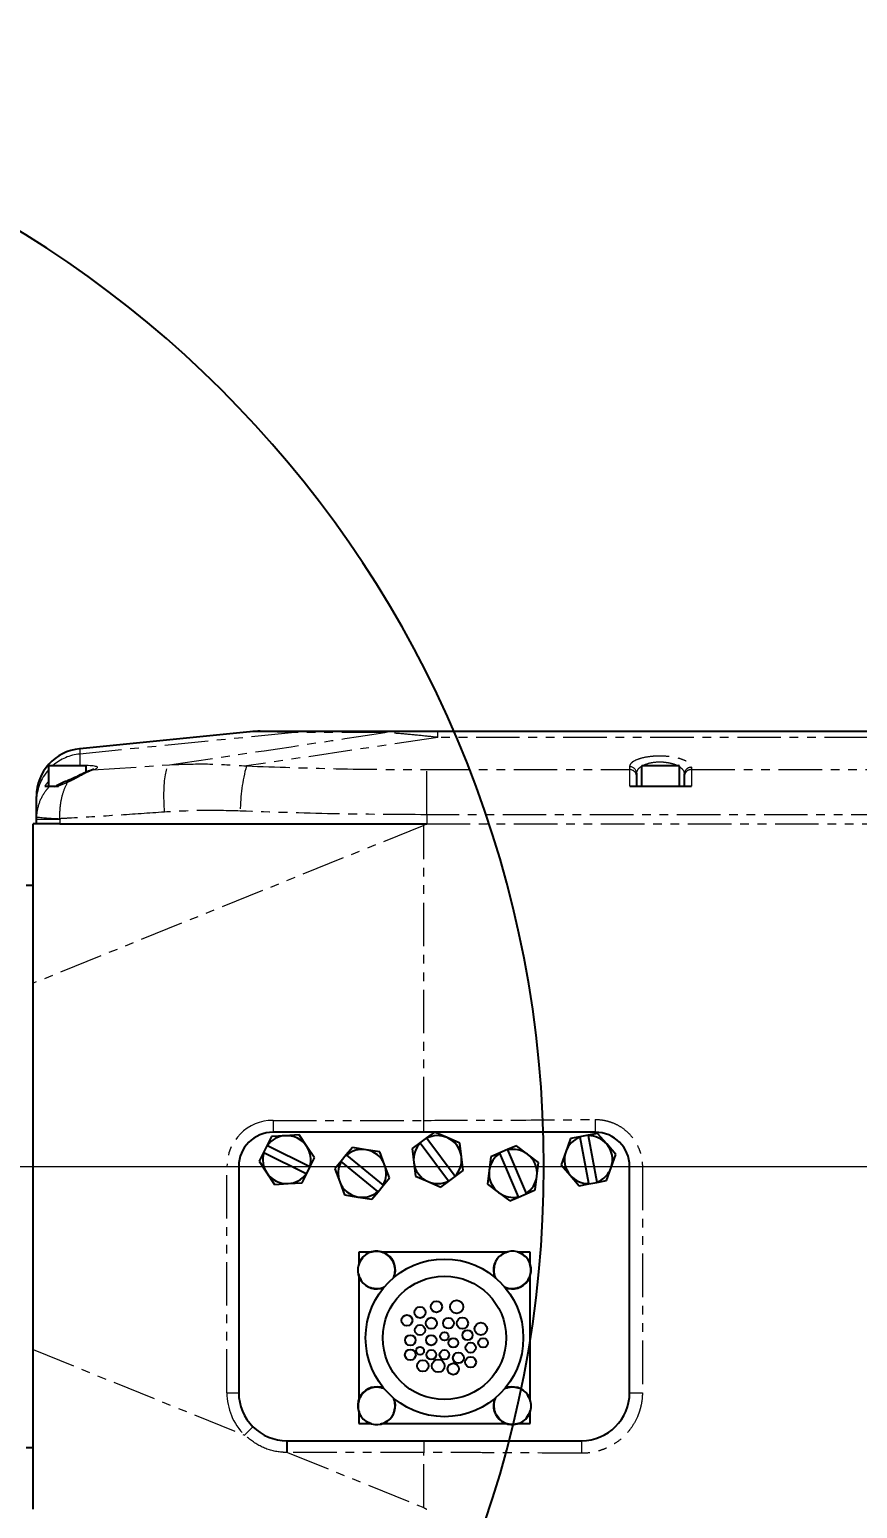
# Model space of a CAD drawing. Header units: inches. Extents: x 205 to 4949, y 179 to 2281.
# Drawn here: x 2568.3 to 2689, y 1351.7 to 1567.5 of the extents above; entities that cross this region are included whole.
import ezdxf

# ---------------------------------------------------------------- set-up
doc = ezdxf.new("R2010")
doc.units = ezdxf.units.IN
doc.header["$MEASUREMENT"] = 0
doc.linetypes.add('SLD-双点画线', pattern=[12.7, 6.35, -1.27, 1.27, -1.27, 1.27, -1.27])
doc.linetypes.add('SLD-实线', pattern=[0, 0])
doc.layers.add('5', color=7, linetype='Continuous', lineweight=0)
doc.layers.add('PDF_Text', color=7, linetype='Continuous')
doc.styles.get("Standard").update_dxf_attribs({"font": ''})
doc.styles.get('Standard').set_extended_font_data('SimSun')
doc.dimstyles.new('ISO-25', dxfattribs={"dimtxt": 2.5, "dimasz": 2.5, "dimexe": 1.25, "dimexo": 0.625, "dimtad": 1, "dimtxsty": 'Standard', "dimcen": 2.5, "dimadec": 0, "dimazin": 0, "dimtfac": 1, "dimtmove": 0, "dimatfit": 3, "dimfxl": 1, "dimarcsym": 0})

# ---------------------------------------------------------------- blocks, each defined once
blk = doc.blocks.new('*D35')
at = {"color": 0, "lineweight": -2}
for p, q in [((1846.96, 1907.5), (2006.73, 1907.5)), ((2006.73, 1907.5), (2056.11, 1855.08)), ((2889.85, 969.99), (2076.68, 1833.24)), ((2910.42, 948.15), (2930.99, 926.31))]:
    blk.add_line(p, q, dxfattribs=at)
at = {"color": 0}
for points in [[(2052.47, 1851.65), (2059.75, 1858.5), (2076.68, 1833.24)], [(2914.06, 951.58), (2906.78, 944.72), (2889.85, 969.99)]]:
    blk.add_solid(points, dxfattribs=at)
at = {"layer": 'Defpoints', "color": 0}
for p in [(2076.68, 1833.24), (2889.85, 969.99)]:
    blk.add_point(p, dxfattribs=at)
at = {"color": 0, "insert": (1846.96, 1940.18), "char_height": 40, "attachment_point": 1}
blk.add_mtext('\\fSimSun|b1|i0|c134|p34;\\H0.75x;φ1185.6', dxfattribs=at)
blk = doc.blocks.new('*D36')
at = {"color": 0, "lineweight": -2}
blk.add_arc((2483.26, 1401.61), 402.93, 194.2669, 355.7331, dxfattribs=at)
at = {"color": 0}
for points in [[(2890.08, 1371.45), (2880.08, 1371.82), (2886.2, 1401.61)], [(2097.65, 1303.37), (2087.87, 1301.26), (2086.45, 1331.64)]]:
    blk.add_solid(points, dxfattribs=at)
at = {"layer": 'Defpoints', "color": 0}
for p in [(2483.26, 1401.61), (2483.26, 1401.61), (3095.32, 1401.61), (1899.31, 1298.65), (2323.67, 1031.63)]:
    blk.add_point(p, dxfattribs=at)
at = {"color": 0, "insert": (2744.33, 1134.78), "char_height": 40, "attachment_point": 1, "rotation": 50.1394}
blk.add_mtext('\\fSimSun|b1|i0|c134|p2;\\H0.75x;170%%d', dxfattribs=at)
blk = doc.blocks.new('*D38')
at = {"color": 0, "lineweight": -2}
blk.add_arc((2483.26, 1401.61), 403.19, 4.2641, 165.7359, dxfattribs=at)
at = {"color": 0}
for points in [[(2087.61, 1502.01), (2097.39, 1499.91), (2086.2, 1471.63)], [(2880.34, 1431.41), (2890.34, 1431.78), (2886.46, 1401.61)]]:
    blk.add_solid(points, dxfattribs=at)
at = {"layer": 'Defpoints', "color": 0}
for p in [(2323.57, 1771.83), (1899.31, 1504.58), (2100.39, 1401.61), (2483.26, 1401.61), (2989.46, 1401.61)]:
    blk.add_point(p, dxfattribs=at)
at = {"color": 0, "insert": (2793.99, 1707.93), "char_height": 40, "attachment_point": 1, "rotation": 309.6602}
blk.add_mtext('\\fSimSun|b1|i0|c134|p2;\\H0.75x;170%%d', dxfattribs=at)
blk = doc.blocks.new('SW_CENTERMARKSYMBOL_2')
at = {"layer": '5', "color": 0}
blk.add_line((1, 0), (101.245, 0), dxfattribs=at)

msp = doc.modelspace()

# ---------------------------------------------------------------- linework, layer by layer
at = {"color": 7, "linetype": 'SLD-实线', "lineweight": 25}
for p, q in [((2600.3894, 1465.035), (2575.5628, 1462.5524)), ((2601.8819, 1465.1095), (2608.4135, 1465.1095)), ((2608.4135, 1465.1095), (2621.5991, 1465.1095)), ((2627.7916, 1465.1095), (2778.7517, 1465.1095)), ((2571.0095, 1460.0097), (2571.0095, 1457.1099)), ((2571.1095, 1460.1097), (2576.3757, 1460.1097)), ((2576.3757, 1460.1097), (2576.4092, 1460.1097)), ((2576.5092, 1459.1243), (2576.5092, 1460.0097)), ((2656.7547, 1458.996), (2656.7547, 1458.5671)), ((2657.5047, 1460.0097), (2657.5047, 1457.1099)), ((2657.6047, 1460.1097), (2662.7961, 1460.1097)), ((2662.7961, 1460.1097), (2662.9044, 1460.1097)), ((2663.0044, 1457.1099), (2663.0044, 1460.0097)), ((2663.7544, 1458.5671), (2663.7544, 1458.9022)), ((2570.4927, 1457.1099), (2571.2039, 1457.1099)), ((2573.6812, 1457.829), (2573.6802, 1457.8282)), ((2655.7747, 1457.1099), (2664.7802, 1457.1099)), ((2569.2596, 1454.8729), (2569.2596, 1455.5874)), ((2569.2596, 1452.2435), (2569.2596, 1454.8729)), ((2569.2596, 1452.2435), (2569.2685, 1452.5938)), ((2569.2596, 1451.6102), (2569.2596, 1452.2435)), ((2568.7597, 1428.3313), (2568.7597, 1451.6102)), ((2572.6542, 1451.6102), (2568.7597, 1451.6102)), ((2572.6542, 1451.6102), (2626.165, 1451.6102)), ((2568.7597, 1442.6107), (2567.7597, 1442.6107)), ((2568.7597, 1374.8947), (2568.7597, 1428.3313)), ((2625.7565, 1406.6127), (2603.7577, 1406.6127)), ((2627.2727, 1406.6127), (2625.7565, 1406.6127)), ((2627.2925, 1406.6275), (2626.1519, 1405.7806)), ((2629.1468, 1405.8247), (2627.2925, 1406.6275)), ((2650.7551, 1406.6127), (2627.3266, 1406.6127)), ((2602.8927, 1404.7108), (2602.3575, 1403.6368)), ((2603.5262, 1405.9823), (2602.8927, 1404.7108)), ((2602.8927, 1404.7108), (2602.939, 1404.6877)), ((2602.939, 1404.6877), (2609.1113, 1401.6123)), ((2605.543, 1406.1062), (2603.5262, 1405.9823)), ((2607.5599, 1406.2301), (2605.543, 1406.1062)), ((2608.6755, 1404.5454), (2607.5599, 1406.2301)), ((2609.7912, 1402.8607), (2608.6755, 1404.5454)), ((2615.3447, 1404.3995), (2614.4402, 1403.304)), ((2617.3373, 1404.0644), (2615.3447, 1404.3995)), ((2625.1884, 1405.0654), (2624.0478, 1404.2185)), ((2626.1519, 1405.7806), (2625.1884, 1405.0654)), ((2625.2193, 1405.0238), (2625.1884, 1405.0654)), ((2629.33, 1399.4869), (2625.2193, 1405.0238)), ((2626.1519, 1405.7806), (2626.1828, 1405.739)), ((2626.1828, 1405.739), (2630.2934, 1400.2022)), ((2631.0011, 1405.0219), (2629.1468, 1405.8247)), ((2631.233, 1403.0147), (2631.0011, 1405.0219)), ((2639.245, 1404.6246), (2637.9377, 1404.0684)), ((2640.8597, 1403.4098), (2639.245, 1404.6246)), ((2647.1204, 1405.6772), (2646.4522, 1403.7703)), ((2648.5164, 1405.9407), (2647.1204, 1405.6772)), ((2649.6955, 1406.1633), (2648.5164, 1405.9407)), ((2648.526, 1405.8898), (2648.5164, 1405.9407)), ((2649.8052, 1399.1135), (2648.526, 1405.8898)), ((2651.0915, 1406.4268), (2649.6955, 1406.1633)), ((2649.6955, 1406.1633), (2649.7051, 1406.1124)), ((2649.7051, 1406.1124), (2650.9843, 1399.3361)), ((2652.4088, 1404.8947), (2651.0915, 1406.4268)), ((2653.7262, 1403.3626), (2652.4088, 1404.8947)), ((2602.3575, 1403.6368), (2601.724, 1402.3652)), ((2601.724, 1402.3652), (2602.8397, 1400.6805)), ((2602.4039, 1403.6137), (2602.3575, 1403.6368)), ((2608.5762, 1400.5383), (2602.4039, 1403.6137)), ((2609.1577, 1401.5892), (2609.7912, 1402.8607)), ((2613.6762, 1402.3787), (2612.7717, 1401.2832)), ((2614.4402, 1403.304), (2613.6762, 1402.3787)), ((2613.7161, 1402.3457), (2613.6762, 1402.3787)), ((2619.0338, 1397.9552), (2613.7161, 1402.3457)), ((2614.4402, 1403.304), (2614.4801, 1403.271)), ((2614.4801, 1403.271), (2619.7978, 1398.8805)), ((2619.3299, 1403.7294), (2617.3373, 1404.0644)), ((2620.0361, 1401.8362), (2619.3299, 1403.7294)), ((2624.0478, 1404.2185), (2624.2797, 1402.2113)), ((2631.465, 1401.0074), (2631.233, 1403.0147)), ((2635.5263, 1403.0425), (2635.2817, 1401.0368)), ((2636.8336, 1403.5987), (2635.5263, 1403.0425)), ((2637.9377, 1404.0684), (2636.8336, 1403.5987)), ((2636.8539, 1403.551), (2636.8336, 1403.5987)), ((2639.5535, 1397.2054), (2636.8539, 1403.551)), ((2637.9377, 1404.0684), (2637.958, 1404.0208)), ((2637.958, 1404.0208), (2640.6576, 1397.6751)), ((2642.4744, 1402.1951), (2640.8597, 1403.4098)), ((2646.4522, 1403.7703), (2645.784, 1401.8633)), ((2653.058, 1401.4557), (2653.7262, 1403.3626)), ((2598.758, 1401.613), (2598.758, 1368.6149)), ((2602.8397, 1400.6805), (2603.9553, 1398.9959)), ((2607.989, 1399.2436), (2608.6225, 1400.5152)), ((2608.6225, 1400.5152), (2608.5762, 1400.5383)), ((2608.6225, 1400.5152), (2609.1577, 1401.5892)), ((2609.1113, 1401.6123), (2609.1577, 1401.5892)), ((2612.7717, 1401.2832), (2613.4779, 1399.39)), ((2620.7423, 1399.943), (2620.0361, 1401.8362)), ((2624.2797, 1402.2113), (2624.5116, 1400.204)), ((2624.5116, 1400.204), (2626.3659, 1399.4012)), ((2629.3609, 1399.4453), (2630.3243, 1400.1606)), ((2630.2934, 1400.2022), (2630.3243, 1400.1606)), ((2630.3243, 1400.1606), (2631.465, 1401.0074)), ((2635.2817, 1401.0368), (2635.0371, 1399.031)), ((2641.9852, 1398.1836), (2642.2298, 1400.1894)), ((2642.2298, 1400.1894), (2642.4744, 1402.1951)), ((2645.784, 1401.8633), (2647.1014, 1400.3312)), ((2647.1014, 1400.3312), (2648.4188, 1398.7991)), ((2652.3899, 1399.5487), (2653.058, 1401.4557)), ((2655.7548, 1368.6149), (2655.7548, 1401.613)), ((2603.9553, 1398.9959), (2605.9722, 1399.1197)), ((2605.9722, 1399.1197), (2607.989, 1399.2436)), ((2613.4779, 1399.39), (2614.184, 1397.4968)), ((2618.1693, 1396.8267), (2619.0738, 1397.9222)), ((2619.0738, 1397.9222), (2619.0338, 1397.9552)), ((2619.0738, 1397.9222), (2619.8378, 1398.8475)), ((2619.7978, 1398.8805), (2619.8378, 1398.8475)), ((2619.8378, 1398.8475), (2620.7423, 1399.943)), ((2626.3659, 1399.4012), (2628.2202, 1398.5984)), ((2628.2202, 1398.5984), (2629.3609, 1399.4453)), ((2629.3609, 1399.4453), (2629.33, 1399.4869)), ((2635.0371, 1399.031), (2636.6518, 1397.8163)), ((2640.6779, 1397.6275), (2641.9852, 1398.1836)), ((2648.4188, 1398.7991), (2649.8148, 1399.0626)), ((2649.8148, 1399.0626), (2649.8052, 1399.1135)), ((2649.8148, 1399.0626), (2650.9939, 1399.2852)), ((2650.9843, 1399.3361), (2650.9939, 1399.2852)), ((2650.9939, 1399.2852), (2652.3899, 1399.5487)), ((2614.184, 1397.4968), (2616.1767, 1397.1617)), ((2616.1767, 1397.1617), (2618.1693, 1396.8267)), ((2636.6518, 1397.8163), (2638.2665, 1396.6016)), ((2638.2665, 1396.6016), (2639.5737, 1397.1577)), ((2639.5737, 1397.1577), (2639.5535, 1397.2054)), ((2639.5737, 1397.1577), (2640.6779, 1397.6275)), ((2640.6576, 1397.6751), (2640.6779, 1397.6275)), ((2617.9611, 1389.1137), (2616.257, 1389.1137)), ((2616.257, 1389.1137), (2616.257, 1387.4096)), ((2637.76, 1389.1137), (2619.7526, 1389.1137)), ((2641.2556, 1389.1137), (2639.5515, 1389.1137)), ((2641.2556, 1387.4096), (2641.2556, 1389.1137)), ((2616.257, 1385.6181), (2616.257, 1367.6107)), ((2641.2556, 1367.6107), (2641.2556, 1385.6181)), ((2568.7597, 1351.6158), (2568.7597, 1374.8947)), ((2616.257, 1365.8192), (2616.257, 1364.1151)), ((2641.2556, 1364.1151), (2641.2556, 1365.8192)), ((2616.257, 1364.1151), (2617.9611, 1364.1151)), ((2619.7526, 1364.1151), (2637.76, 1364.1151)), ((2639.5515, 1364.1151), (2641.2556, 1364.1151)), ((2605.7576, 1361.6153), (2605.8882, 1361.6153)), ((2605.8882, 1361.6153), (2625.7565, 1361.6153)), ((2625.7565, 1361.6153), (2648.7552, 1361.6153)), ((2567.7597, 1360.6153), (2568.7597, 1360.6153))]:
    msp.add_line(p, q, dxfattribs=at)
at = {"color": 8, "linetype": 'SLD-双点画线', "lineweight": 18}
for p, q in [((2606.9324, 1464.9209), (2575.5681, 1461.7845)), ((2620.118, 1464.9209), (2606.9324, 1464.9209)), ((2627.8003, 1464.2049), (2599.8747, 1460.04)), ((2779.4125, 1464.2049), (2627.8003, 1464.2049)), ((2575.5681, 1461.7845), (2575.5681, 1460.1097)), ((2576.5092, 1460.0097), (2571.0095, 1460.0097)), ((2577.4653, 1459.4514), (2588.6437, 1460.2193)), ((2655.7633, 1459.5068), (2655.7633, 1459.9356)), ((2663.0044, 1460.0097), (2657.5047, 1460.0097)), ((2664.7654, 1459.8418), (2664.7654, 1459.5068)), ((2664.7654, 1459.5068), (2752.2853, 1459.5068)), ((2573.7882, 1457.646), (2572.4837, 1457.1099)), ((2572.6542, 1452.2435), (2569.2596, 1452.2435)), ((2572.6568, 1452.3446), (2572.6542, 1452.2435)), ((2572.6542, 1452.2435), (2572.6542, 1451.6102)), ((2626.165, 1452.9293), (2626.165, 1451.6102)), ((2783.3033, 1452.9293), (2626.165, 1452.9293)), ((2625.7565, 1451.3757), (2568.7597, 1428.3313)), ((2625.7565, 1408.3447), (2625.7565, 1451.3757)), ((2626.165, 1451.6102), (2783.3033, 1451.6102)), ((2603.7577, 1408.3447), (2603.7577, 1406.6127)), ((2603.7577, 1408.3447), (2625.7565, 1408.3447)), ((2625.7565, 1406.6127), (2625.7565, 1408.3447)), ((2597.026, 1401.613), (2598.758, 1401.613)), ((2597.026, 1368.6149), (2597.026, 1401.613)), ((2655.7548, 1401.613), (2657.6161, 1401.613)), ((2657.6161, 1401.613), (2657.6161, 1368.6149)), ((2568.7597, 1374.8947), (2599.5975, 1362.4267)), ((2597.026, 1368.6149), (2598.758, 1368.6149)), ((2655.7548, 1368.6149), (2657.6161, 1368.6149)), ((2605.7587, 1359.8861), (2605.7576, 1361.6153)), ((2605.8882, 1359.8833), (2605.8882, 1361.6153)), ((2625.7565, 1361.6153), (2625.7565, 1359.8833)), ((2605.8882, 1359.8833), (2605.7587, 1359.8861)), ((2625.7565, 1359.8833), (2605.8882, 1359.8833)), ((2605.8882, 1359.8833), (2625.7565, 1351.8504)), ((2625.7565, 1351.8504), (2625.7565, 1359.8833))]:
    msp.add_line(p, q, dxfattribs=at)
at = {"color": 8, "linetype": 'SLD-双点画线', "lineweight": 18, "flags": 128}
for points in [[(2606.9324, 1464.9209), (2604.3495, 1464.9659), (2602.4106, 1464.9998), (2601.1172, 1465.0223), (2600.4703, 1465.0336), (2600.3894, 1465.035)], [(2575.5628, 1462.5524), (2575.5641, 1462.3602), (2575.5681, 1461.7845)], [(2587.9289, 1453.3077), (2587.8627, 1454.5485), (2587.8434, 1455.7499), (2587.8716, 1456.8735), (2587.9465, 1457.8835), (2588.0655, 1458.7478), (2588.2249, 1459.4388), (2588.4197, 1459.9346), (2588.6437, 1460.2193)], [(2626.165, 1452.9293), (2626.165, 1453.9941), (2626.1649, 1455.0341), (2626.1648, 1456.0251), (2626.1646, 1456.9441), (2626.1644, 1457.7696), (2626.1641, 1458.4824), (2626.1638, 1459.066), (2626.1635, 1459.5068)], [(2626.1635, 1459.5068), (2629.8638, 1459.5068), (2633.5641, 1459.5068), (2637.2644, 1459.5068), (2640.9645, 1459.5068), (2644.6645, 1459.5068), (2648.3643, 1459.5068), (2652.0639, 1459.5068), (2655.7633, 1459.5068)], [(2599.5975, 1362.4267), (2599.7817, 1362.6117), (2599.9627, 1362.7935), (2600.1375, 1362.9691), (2600.303, 1363.1353), (2600.4564, 1363.2895), (2600.5952, 1363.4289), (2600.7169, 1363.5511), (2600.8194, 1363.6541)]]:
    msp.add_lwpolyline(points, dxfattribs=at)
at = {"color": 7, "linetype": 'SLD-实线', "lineweight": 25, "flags": 128}
msp.add_lwpolyline([(2577.4653, 1459.4514), (2577.3043, 1459.4295), (2577.2766, 1459.4218)], dxfattribs=at)
at = {"color": 7, "linetype": 'SLD-实线', "lineweight": 25}
for centre, radius in [((2628.7563, 1376.6144), 11.4994), ((2628.7563, 1376.6144), 8.9995), ((2625.1903, 1380.3256), 0.8178), ((2627.5804, 1381.1434), 0.8178), ((2630.5393, 1381.1434), 0.9573), ((2623.2829, 1379.1645), 0.7878), ((2626.8341, 1378.7499), 0.8136), ((2629.3368, 1378.7499), 0.7868), ((2631.3686, 1378.7499), 0.8293), ((2634.0639, 1377.9206), 0.9122), ((2623.7805, 1376.262), 0.7612), ((2625.1903, 1377.7547), 0.7464), ((2626.8341, 1376.262), 0.7464), ((2628.7563, 1376.8193), 0.6091), ((2630.0417, 1375.8888), 0.7049), ((2632.115, 1377.0083), 0.7464), ((2634.3956, 1375.8888), 0.7049), ((2623.7805, 1374.1472), 0.7878), ((2625.1903, 1374.7277), 0.5805), ((2626.8341, 1374.1472), 0.7049), ((2628.7563, 1374.1472), 0.7049), ((2630.7881, 1373.6911), 0.7922), ((2632.5711, 1375.1839), 0.7464), ((2625.6049, 1372.5301), 0.8293), ((2627.8441, 1372.5301), 0.9318), ((2630.0417, 1372.0739), 0.8293), ((2632.5711, 1373.0691), 0.7878)]:
    msp.add_circle(centre, radius, dxfattribs=at)
at = {"color": 0}
msp.add_arc((2483.2645, 1401.613), 159.991, 190, 170, dxfattribs=at)
at = {"color": 7, "linetype": 'SLD-实线', "lineweight": 25}
for centre, radius, start, end in [((2601.8819, 1450.1103), 14.9992, 90, 95.558457), ((2576.2592, 1455.5875), 6.9996, 95.72996, 180), ((2571.1095, 1460.0097), 0.1, 90, 180), ((2576.4092, 1460.0097), 0.1, 0, 90), ((2657.6047, 1460.0097), 0.1, 90, 180), ((2662.9044, 1460.0097), 0.1, 0, 90), ((2603.7577, 1401.613), 4.9997, 90, 180), ((2650.7551, 1401.613), 4.9997, 0, 90), ((2605.7576, 1402.613), 3.4998, 93.514662, 143.643773), ((2605.7576, 1402.613), 3.4998, 33.514662, 93.514662), ((2605.7576, 1402.613), 3.4998, 343.385552, 33.514662), ((2627.7564, 1402.613), 3.4998, 136.461518, 186.590628), ((2627.7564, 1402.613), 3.4998, 66.590628, 116.719739), ((2627.7564, 1402.613), 3.4998, 6.590628, 66.590628), ((2649.7551, 1402.613), 3.4998, 110.560998, 160.690108), ((2649.7551, 1402.613), 3.4998, 40.690108, 90.819218), ((2649.7551, 1402.613), 3.4998, 340.690108, 40.690108), ((2605.7576, 1402.613), 3.4998, 163.385552, 213.514662), ((2616.757, 1400.6131), 3.4998, 150.326357, 200.455467), ((2616.757, 1400.6131), 3.4998, 80.455467, 130.584577), ((2616.757, 1400.6131), 3.4998, 20.455467, 80.455467), ((2627.7564, 1402.613), 3.4998, 316.461518, 6.590628), ((2638.7557, 1400.6131), 3.4998, 122.917065, 173.046175), ((2638.7557, 1400.6131), 3.4998, 53.046175, 103.175285), ((2638.7557, 1400.6131), 3.4998, 353.046175, 53.046175), ((2649.7551, 1402.613), 3.4998, 160.690108, 220.690108), ((2605.7576, 1402.613), 3.4998, 213.514662, 273.514662), ((2605.7576, 1402.613), 3.4998, 273.514662, 323.643773), ((2616.757, 1400.6131), 3.4998, 330.326357, 20.455467), ((2627.7564, 1402.613), 3.4998, 186.590628, 246.590628), ((2638.7557, 1400.6131), 3.4998, 173.046175, 233.046175), ((2638.7557, 1400.6131), 3.4998, 302.917065, 353.046175), ((2649.7551, 1402.613), 3.4998, 220.690108, 270.819218), ((2649.7551, 1402.613), 3.4998, 290.560998, 340.690108), ((2616.757, 1400.6131), 3.4998, 200.455467, 260.455467), ((2616.757, 1400.6131), 3.4998, 260.455467, 310.584577), ((2627.7564, 1402.613), 3.4998, 246.590628, 296.719739), ((2638.7557, 1400.6131), 3.4998, 233.046175, 283.175285), ((2618.8569, 1386.5139), 2.7498, 337.127364, 292.872636), ((2638.6558, 1386.5139), 2.7498, 247.127364, 202.872636), ((2605.7576, 1368.6149), 6.9996, 180, 225.130501), ((2618.8569, 1366.715), 2.7498, 67.127364, 22.872636), ((2638.6558, 1366.715), 2.7498, 157.127364, 112.872636), ((2648.7552, 1368.6149), 6.9996, 270, 0), ((2605.7576, 1368.6149), 6.9996, 225.130501, 270)]:
    msp.add_arc(centre, radius, start, end, dxfattribs=at)
at = {"color": 8, "linetype": 'SLD-双点画线', "lineweight": 18}
for centre, radius, start, end in [((2608.4193, 1459.1533), 5.9562, 90.055652, 104.455667), ((2621.6049, 1459.1531), 5.9564, 90.055906, 104.455413), ((2591.5546, 1464.305), 36.2459, 359.841828, 1.271822), ((2576.2524, 1454.7939), 7.024, 95.591025, 130.8159), ((2576.175, 1454.8691), 6.9153, 138.327084, 179.968659), ((2624.168, 1453.3882), 25.1876, 164.687026, 179.830881), ((2655.7846, 1458.9652), 0.9706, 1.816267, 91.256682), ((2655.7846, 1458.5364), 0.9706, 1.816066, 91.256883), ((2664.7258, 1458.8706), 0.972, 87.668524, 178.140339), ((2664.7258, 1458.5356), 0.972, 87.668986, 178.140719), ((2573.3905, 1457.5365), 0.4124, 15.392505, 45.180078), ((2574.1971, 1496.4555), 44.1377, 263.588727, 268.000175), ((2603.7577, 1401.613), 6.7317, 90, 180), ((2698.4684, 1408.601), 47.7548, 180.157433, 182.38622), ((2618.8569, 1386.5139), 2.6499, 332.440608, 297.559392), ((2638.6558, 1386.5139), 2.6499, 242.440608, 207.559392), ((2605.7576, 1368.6149), 8.7316, 180, 225.130501), ((2618.8569, 1366.715), 2.6499, 62.440608, 27.559392), ((2638.6558, 1366.715), 2.6499, 152.440608, 117.559392), ((2702.0285, 1359.5966), 53.3115, 177.829933, 179.808774)]:
    msp.add_arc(centre, radius, start, end, dxfattribs=at)
for centre, major_axis, ratio, start_param, end_param in [((2358.1122, 1545.4353), (904.6743, 104.2313), 0.12563178, 4.95555207, 4.99170665), ((2573.6607, 1459.3713), (4.4994, 0.457), 0.12374313, 5.70735043, 7.16807398), ((2576.2592, 1453.1203), (0, 7.0386), 0.99446351, 0.84806208, 0.9681567)]:
    msp.add_ellipse(centre, major_axis=major_axis, ratio=ratio, start_param=start_param, end_param=end_param, dxfattribs=at)
for points, knots in [([(2627.8003, 1464.2049), (2626.8657, 1464.3044), (2624.9748, 1464.5058), (2622.2607, 1464.7689), (2620.8357, 1464.87), (2620.118, 1464.9209)], [0, 0, 0, 0, 0.32664928, 0.6608345, 1, 1, 1, 1]), ([(2655.7633, 1459.9356), (2655.8177, 1460.1281), (2655.9265, 1460.5133), (2656.7813, 1461.0154), (2658.0234, 1461.3731), (2659.4986, 1461.544), (2660.9935, 1461.5282), (2662.3749, 1461.3461), (2663.5455, 1461.0178), (2664.3988, 1460.5647), (2664.7363, 1460.1485), (2664.7596, 1459.9029), (2664.7654, 1459.8418)], [0, 0, 0, 0, 0.115951193, 0.232037407, 0.34413731, 0.449321072, 0.548990267, 0.646822451, 0.746775775, 0.851817155, 0.963118279, 1, 1, 1, 1]), ([(2662.8559, 1459.9926), (2662.8205, 1460.0177), (2662.5858, 1460.1838), (2661.8852, 1460.4003), (2660.8277, 1460.5902), (2659.6598, 1460.6022), (2658.5458, 1460.4477), (2658.0046, 1460.2179), (2657.7439, 1460.1073)], [0, 0, 0, 0, 0.03460251, 0.22937221, 0.41800218, 0.60922587, 0.81180413, 1, 1, 1, 1]), ([(2577.4653, 1459.4514), (2577.1512, 1459.3253), (2576.5352, 1459.0779), (2575.4115, 1458.4494), (2574.4846, 1457.9562), (2573.9712, 1457.7275), (2573.7882, 1457.646)], [0, 0, 0, 0, 0.33618445, 0.65951507, 0.87857754, 1, 1, 1, 1]), ([(2588.6437, 1460.2193), (2590.4954, 1460.2893), (2594.2103, 1460.4299), (2597.9826, 1460.1703), (2599.8747, 1460.04)], [0, 0, 0, 0, 0.49843676, 1, 1, 1, 1]), ([(2599.8747, 1460.04), (2604.2292, 1459.8847), (2612.9603, 1459.5733), (2621.755, 1459.529), (2626.1635, 1459.5068)], [0, 0, 0, 0, 0.498741211, 1, 1, 1, 1]), ([(2655.7747, 1457.1099), (2655.7734, 1457.5484), (2655.7703, 1458.5912), (2655.7659, 1459.1708), (2655.7633, 1459.5068)], [0, 0, 0, 0, 0.42046532, 1, 1, 1, 1]), ([(2657.5047, 1459.976), (2657.3007, 1459.842), (2656.8502, 1459.5462), (2656.7885, 1459.1906), (2656.7547, 1458.996)], [0, 0, 0, 0, 0.45291073, 1, 1, 1, 1]), ([(2663.7544, 1458.9022), (2663.7493, 1458.9632), (2663.7292, 1459.2078), (2663.5426, 1459.5636), (2663.1475, 1459.8048), (2663.0044, 1459.8922)], [0, 0, 0, 0, 0.17476655, 0.70116328, 1, 1, 1, 1]), ([(2664.7654, 1459.5068), (2664.7687, 1459.1708), (2664.7744, 1458.5912), (2664.7785, 1457.5484), (2664.7802, 1457.1099)], [0, 0, 0, 0, 0.57957818, 1, 1, 1, 1]), ([(2569.2685, 1452.5938), (2569.3663, 1453.2919), (2569.5567, 1454.6519), (2570.3751, 1456.155), (2571.0073, 1456.8833), (2571.2039, 1457.1099)], [0, 0, 0, 0, 0.42088309, 0.81986091, 1, 1, 1, 1]), ([(2572.6568, 1452.3446), (2572.6752, 1453.0483), (2572.7109, 1454.4193), (2573.131, 1456.2679), (2573.5733, 1457.1954), (2573.7882, 1457.646)], [0, 0, 0, 0, 0.35160258, 0.68503159, 1, 1, 1, 1]), ([(2587.9289, 1453.3077), (2585.6539, 1453.1503), (2581.0976, 1452.8351), (2576.0244, 1452.5282), (2573.2317, 1452.376), (2572.6568, 1452.3446)], [0, 0, 0, 0, 0.44195101, 0.88511952, 1, 1, 1, 1]), ([(2598.9805, 1453.4626), (2597.1335, 1453.513), (2593.4319, 1453.614), (2589.7657, 1453.4099), (2587.9289, 1453.3077)], [0, 0, 0, 0, 0.49900108, 1, 1, 1, 1]), ([(2626.165, 1452.9293), (2621.6287, 1452.9514), (2612.5344, 1452.9958), (2603.5057, 1453.3067), (2598.9805, 1453.4626)], [0, 0, 0, 0, 0.49880974, 1, 1, 1, 1]), ([(2626.165, 1451.6102), (2626.0973, 1451.5714), (2625.9611, 1451.4932), (2625.825, 1451.415), (2625.7565, 1451.3757)], [0, 0, 0, 0, 0.49709296, 1, 1, 1, 1]), ([(2625.7565, 1408.3447), (2628.5942, 1408.348), (2632.763, 1408.3528), (2641.0825, 1408.3932), (2646.5636, 1408.4368), (2650.7138, 1408.4698)], [0, 0, 0, 0, 0.341079902, 0.501066862, 1, 1, 1, 1]), ([(2650.7138, 1408.4698), (2651.1685, 1408.4736), (2651.6176, 1408.4324), (2652.2832, 1408.3044), (2652.5048, 1408.2503), (2652.9381, 1408.1212), (2653.1501, 1408.0464), (2653.7728, 1407.7919), (2654.17, 1407.5823), (2654.9273, 1407.0803), (2655.2766, 1406.7949), (2655.9147, 1406.1598), (2656.2059, 1405.8061), (2656.706, 1405.0591), (2656.9179, 1404.6639), (2657.1777, 1404.0382), (2657.2547, 1403.8232), (2657.3857, 1403.3915), (2657.4402, 1403.1737), (2657.5714, 1402.5147), (2657.6161, 1402.0678), (2657.6161, 1401.613)], [0, 0, 0, 0, 0.125, 0.125, 0.1875, 0.1875, 0.25, 0.25, 0.375, 0.375, 0.5, 0.5, 0.625, 0.625, 0.75, 0.75, 0.8125, 0.8125, 0.875, 0.875, 1, 1, 1, 1]), ([(2657.6161, 1368.6149), (2657.6161, 1368.0285), (2657.5585, 1367.4518), (2657.389, 1366.6011), (2657.3186, 1366.3199), (2657.1492, 1365.7624), (2657.0498, 1365.4854), (2656.715, 1364.6796), (2656.4417, 1364.1702), (2655.796, 1363.2064), (2655.4202, 1362.7504), (2654.5994, 1361.9339), (2654.1515, 1361.5679), (2653.4219, 1361.0837), (2653.1694, 1360.9337), (2652.6561, 1360.6622), (2652.132, 1360.4172), (2651.5863, 1360.2247), (2651.0296, 1360.0588), (2650.7445, 1359.9889), (2649.8836, 1359.823), (2649.3035, 1359.7698), (2648.7172, 1359.7745)], [0, 0, 0, 0, 0.125, 0.125, 0.1875, 0.1875, 0.25, 0.25, 0.375, 0.375, 0.5, 0.5, 0.625, 0.625, 0.6875, 0.6875, 0.75, 0.8125, 0.8125, 0.875, 0.875, 1, 1, 1, 1]), ([(2605.7587, 1359.8861), (2605.4558, 1359.9023), (2604.1757, 1359.9706), (2601.9255, 1360.5927), (2600.3741, 1361.8149), (2599.5975, 1362.4267)], [0, 0, 0, 0, 0.134080038, 0.566553405, 1, 1, 1, 1]), ([(2648.7173, 1359.7745), (2644.899, 1359.8036), (2639.7499, 1359.8429), (2632.096, 1359.8768), (2628.2607, 1359.8807), (2625.7565, 1359.8833)], [0, 0, 0, 0, 0.498928, 0.67282933, 1, 1, 1, 1]), ([(2625.7565, 1351.8504), (2625.825, 1351.8111), (2625.9611, 1351.7329), (2626.0973, 1351.6547), (2626.165, 1351.6158)], [0, 0, 0, 0, 0.50290704, 1, 1, 1, 1])]:
    msp.add_open_spline(points, degree=3, knots=knots, dxfattribs=at)
at = {"color": 7, "linetype": 'SLD-实线', "lineweight": 25}
for points, knots in [([(2621.5991, 1465.1095), (2622.1515, 1465.1095), (2623.3626, 1465.1095), (2625.521, 1465.1095), (2627.0287, 1465.1095), (2627.7916, 1465.1095)], [0, 0, 0, 0, 0.29294606, 0.64225468, 1, 1, 1, 1]), ([(2577.2765, 1459.4201), (2576.9944, 1459.3186), (2576.4269, 1459.1143), (2575.4161, 1458.6158), (2574.4918, 1458.1486), (2573.8843, 1457.9187), (2573.6756, 1457.8398)], [0, 0, 0, 0, 0.28528584, 0.5736905, 0.85350974, 1, 1, 1, 1]), ([(2577.6073, 1459.5394), (2577.609, 1459.5406), (2577.624, 1459.5502), (2577.5334, 1459.5017), (2577.3712, 1459.4512), (2577.2785, 1459.4223)], [0, 0, 0, 0, 0.05525373, 0.45997823, 1, 1, 1, 1]), ([(2656.7547, 1458.5671), (2656.7547, 1458.2804), (2656.7547, 1457.8968), (2656.7547, 1457.2685), (2656.7547, 1457.1099)], [0, 0, 0, 0, 0.74767165, 1, 1, 1, 1]), ([(2663.7543, 1457.1099), (2663.7543, 1457.4357), (2663.7543, 1457.7249), (2663.7543, 1458.2117), (2663.7543, 1458.4118), (2663.7543, 1458.5671)], [0, 0, 0, 0, 0.5, 0.5, 1, 1, 1, 1]), ([(2571.2039, 1457.1099), (2571.2617, 1457.1099), (2571.3855, 1457.1099), (2571.8453, 1457.1099), (2572.2904, 1457.1099), (2572.4837, 1457.1099)], [0, 0, 0, 0, 0.3315981, 0.70973744, 1, 1, 1, 1]), ([(2573.8456, 1457.8901), (2573.6818, 1457.8284), (2573.1173, 1457.6157), (2572.4601, 1457.311), (2572.0042, 1457.0362), (2571.9072, 1456.9778)], [0, 0, 0, 0, 0.24354169, 0.83914562, 1, 1, 1, 1])]:
    msp.add_open_spline(points, degree=3, knots=knots, dxfattribs=at)
at = {"layer": '5', "color": 1, "lineweight": 18}
msp.add_line((2483.2645, 1401.613), (3095.3226, 1401.613), dxfattribs=at)
at = {"layer": 'PDF_Text'}
msp.add_arc((2483.2645, 1401.613), 592.8, 190, 170, dxfattribs=at)

# ---------------------------------------------------------------- block references
at = {"color": 1, "xscale": 4.999719827993904, "yscale": 4.999719827993904, "zscale": 4.999719827993904}
msp.add_blockref('SW_CENTERMARKSYMBOL_2', (2483.2645, 1401.613), dxfattribs=at)

# ---------------------------------------------------------------- dimensions: what is measured, and where the dimension line sits
dim = msp.add_diameter_dim_2p(p1=(2889.8466, 969.9876), p2=(2076.6823, 1833.2385), text='\\fSimSun|b1|i0|c134|p34;\\H0.75x;φ1185.6', dimstyle='ISO-25', override={"dimtxt": 40, "dimasz": 30, "dimexe": 2, "dimexo": 0, "dimgap": 1.524, "dimtoh": 1, "dimlfac": 5, "dimzin": 0, "dimtxsty": 'Standard', "dimadec": 2, "dimtdec": 3, "dimtix": 1, "dimatfit": 0, "dimtzin": 0})
dim.commit()
dim.dimension.update_dxf_attribs({"geometry": '*D35', "text_midpoint": (2006.7266, 1907.503), "dimtype": 163})
for base, line1, line2, picture, middle in [((2323.5683, 1771.8304), ((2100.3945, 1401.613), (2989.4613, 1401.613)), ((1899.3062, 1504.5806), (2483.2645, 1401.613)), '*D38', (2793.6592, 1658.9434)), ((2323.6711, 1031.6341), ((1899.3062, 1298.6454), (2483.2645, 1401.613)), ((2483.2645, 1401.613), (3095.3226, 1401.613)), '*D36', (2792.5579, 1143.365))]:
    dim = msp.add_angular_dim_2l(base=base, line1=line1, line2=line2, text='\\fSimSun|b1|i0|c134|p2;\\H0.75x;<>', dimstyle='ISO-25', override={"dimtxt": 40, "dimasz": 30, "dimexe": 2, "dimexo": 0, "dimgap": 1.524, "dimtad": 1, "dimlfac": 5, "dimzin": 0, "dimpost": '<>', "dimtxsty": 'Standard', "dimse1": 0, "dimse2": 0, "dimsd1": 0, "dimsd2": 0, "dimadec": 0, "dimtdec": 3, "dimtix": 1, "dimtofl": 1, "dimatfit": 0, "dimtzin": 0})
    dim.commit()
    dim.dimension.update_dxf_attribs({"geometry": picture, "text_midpoint": middle, "dimtype": 162})

doc.saveas('drawing.dxf')
